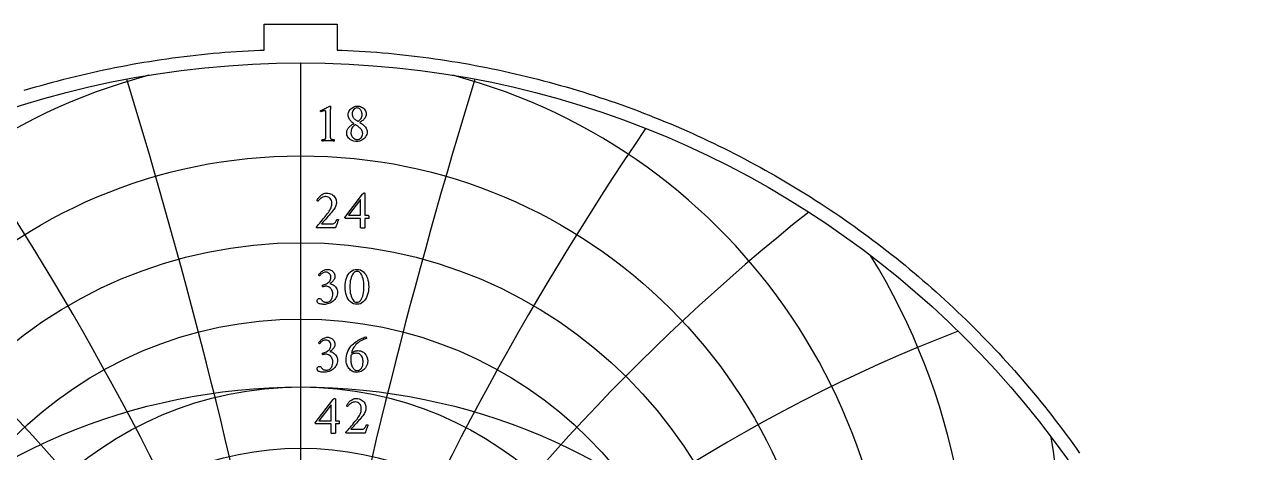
# Model space of a CAD drawing. Header units: millimetres. Extents: x -71 to 71, y -71 to 73.
# Drawn here: x -20.7 to 70.2, y 41 to 73.1 of the extents above; entities that cross this region are included whole.
import ezdxf

# ---------------------------------------------------------------- set-up
doc = ezdxf.new("R2010")
doc.units = ezdxf.units.MM
for name, color, linetype in [('CUT_OUTER', 1, 'Continuous'), ('ENGRAVE', 7, 'Continuous'), ('ENGRAVE_FINE', 8, 'Continuous'), ('TEXT', 5, 'Continuous')]:
    doc.layers.add(name, color=color, linetype=linetype)

msp = doc.modelspace()

# ---------------------------------------------------------------- linework, layer by layer
at = {"layer": 'CUT_OUTER'}
msp.add_lwpolyline([(-20.6741, 68.1533), (-20.2555, 68.2789), (-19.8362, 68.4019), (-19.4161, 68.5223), (-18.9953, 68.6401), (-18.5738, 68.7554), (-18.1515, 68.8681), (-17.7286, 68.9781), (-17.305, 69.0856), (-16.8808, 69.1905), (-16.456, 69.2928), (-16.0305, 69.3925), (-15.6044, 69.4895), (-15.1777, 69.5839), (-14.7505, 69.6758), (-14.3227, 69.765), (-13.8943, 69.8515), (-13.4655, 69.9355), (-13.0361, 70.0168), (-12.6062, 70.0954), (-12.1759, 70.1715), (-11.7451, 70.2449), (-11.3139, 70.3156), (-10.8822, 70.3837), (-10.4501, 70.4492), (-10.0177, 70.5119), (-9.5848, 70.5721), (-9.1516, 70.6296), (-8.7181, 70.6844), (-8.2842, 70.7366), (-7.85, 70.7861), (-7.4155, 70.8329), (-6.9808, 70.8771), (-6.5458, 70.9186), (-6.1105, 70.9574), (-5.675, 70.9935), (-5.2393, 71.027), (-4.8034, 71.0578), (-4.3673, 71.086), (-3.931, 71.1114), (-3.4946, 71.1342), (-3.0581, 71.1543), (-2.73, 71.1674), (-2.73, 73.092), (2.73, 73.092), (2.73, 71.1674), (3.0581, 71.1543), (3.4946, 71.1342), (3.931, 71.1114), (4.3673, 71.086), (4.8034, 71.0578), (5.2393, 71.027), (5.675, 70.9935), (6.1105, 70.9574), (6.5458, 70.9186), (6.9808, 70.8771), (7.4155, 70.8329), (7.85, 70.7861), (8.2842, 70.7366), (8.7181, 70.6844), (9.1516, 70.6296), (9.5848, 70.5721), (10.0177, 70.5119), (10.4501, 70.4492), (10.8822, 70.3837), (11.3139, 70.3156), (11.7451, 70.2449), (12.1759, 70.1715), (12.6062, 70.0954), (13.0361, 70.0168), (13.4655, 69.9355), (13.8943, 69.8515), (14.3227, 69.765), (14.7505, 69.6758), (15.1777, 69.5839), (15.6044, 69.4895), (16.0305, 69.3925), (16.456, 69.2928), (16.8808, 69.1905), (17.305, 69.0856), (17.7286, 68.9781), (18.1515, 68.8681), (18.5738, 68.7554), (18.9953, 68.6401), (19.4161, 68.5223), (19.8362, 68.4019), (20.2555, 68.2789), (20.6741, 68.1533), (21.0919, 68.0252), (21.5089, 67.8945), (21.9251, 67.7612), (22.3404, 67.6254), (22.7549, 67.487), (23.1686, 67.3462), (23.5814, 67.2027), (23.9933, 67.0568), (24.4043, 66.9083), (24.8144, 66.7573), (25.2235, 66.6038), (25.6317, 66.4477), (26.039, 66.2892), (26.4452, 66.1282), (26.8505, 65.9647), (27.2547, 65.7987), (27.6579, 65.6302), (28.0601, 65.4593), (28.4612, 65.2859), (28.8613, 65.11), (29.2603, 64.9317), (29.6581, 64.7509), (30.0549, 64.5677), (30.4505, 64.3821), (30.8449, 64.1941), (31.2382, 64.0036), (31.6304, 63.8107), (32.0213, 63.6154), (32.4111, 63.4178), (32.7996, 63.2177), (33.1868, 63.0152), (33.5729, 62.8104), (33.9576, 62.6033), (34.3411, 62.3937), (34.7233, 62.1818), (35.1042, 61.9676), (35.4838, 61.751), (35.862, 61.5321), (36.2389, 61.3109), (36.6144, 61.0874), (36.9885, 60.8616), (37.3613, 60.6335), (37.7326, 60.4031), (38.1025, 60.1705), (38.471, 59.9355), (38.838, 59.6984), (39.2036, 59.4589), (39.5677, 59.2173), (39.9303, 58.9734), (40.2914, 58.7273), (40.651, 58.4789), (41.0091, 58.2284), (41.3656, 57.9757), (41.7205, 57.7208), (42.0739, 57.4637), (42.4257, 57.2044), (42.7759, 56.943), (43.1245, 56.6795), (43.4715, 56.4138), (43.8168, 56.146), (44.1605, 55.8761), (44.5025, 55.6041), (44.8428, 55.33), (45.1815, 55.0538), (45.5184, 54.7755), (45.8537, 54.4952), (46.1872, 54.2128), (46.519, 53.9284), (46.849, 53.642), (47.1773, 53.3535), (47.5037, 53.063), (47.8284, 52.7705), (48.1513, 52.4761), (48.4724, 52.1796), (48.7917, 51.8812), (49.1091, 51.5809), (49.4246, 51.2786), (49.7384, 50.9743), (50.0502, 50.6682), (50.3601, 50.3601), (50.6682, 50.0502), (50.9743, 49.7384), (51.2786, 49.4246), (51.5809, 49.1091), (51.8812, 48.7917), (52.1796, 48.4724), (52.4761, 48.1513), (52.7705, 47.8284), (53.063, 47.5037), (53.3535, 47.1773), (53.642, 46.849), (53.9284, 46.519), (54.2128, 46.1872), (54.4952, 45.8537), (54.7755, 45.5184), (55.0538, 45.1815), (55.33, 44.8428), (55.6041, 44.5025), (55.8761, 44.1605), (56.146, 43.8168), (56.4138, 43.4715), (56.6795, 43.1245), (56.943, 42.7759), (57.2044, 42.4257), (57.4637, 42.0739), (57.7208, 41.7205), (57.9757, 41.3656), (58.2284, 41.0091)], dxfattribs=at)
at = {"layer": 'ENGRAVE'}
msp.add_lwpolyline([(0, -70.2), (0, 70.2)], dxfattribs=at)
for centre, radius in [((0, 0), 70.2), ((0, 24.1585), 39.0893), ((0, 22.2167), 34.5295), ((0, 20.6338), 30.4012), ((0, 0), 45.9522), ((0, 19.337), 26.6151), ((0, 18.2729), 23.1026)]:
    msp.add_circle(centre, radius, dxfattribs=at)
for centre, radius, start, end in [((0, 26.5604), 44.1998, 104.901129, 75.098871), ((0, 29.5661), 50.0254, 148.369607, 31.630393), ((0, 33.3862), 56.8, 171.093987, 8.906013)]:
    msp.add_arc(centre, radius, start, end, dxfattribs=at)
at = {"layer": 'ENGRAVE_FINE'}
for centre, radius, start, end in [((-443.3724, -63.2477), 450.2121, 5.104849, 17.080014), ((-443.3724, -63.2477), 450.2121, 5.104849, 17.080014), ((443.3724, -63.2477), 450.2121, 162.919986, 174.895151), ((443.3724, -63.2477), 450.2121, 162.919986, 174.895151), ((-214.7937, -63.2477), 228.5787, 10.267692, 34.218624), ((-214.7937, -63.2477), 228.5787, 10.267692, 34.218624), ((214.7937, -63.2477), 228.5787, 145.781376, 169.732308), ((214.7937, -63.2477), 228.5787, 145.781376, 169.732308), ((-135.4092, -63.2477), 156.357, 15.548702, 51.45419), ((-135.4092, -63.2477), 156.357, 15.548702, 51.45419), ((135.4092, -63.2477), 156.357, 128.54581, 164.451298), ((135.4092, -63.2477), 156.357, 128.54581, 164.451298), ((-93.1695, -63.2477), 121.6242, 21.012524, 68.778271), ((-93.1695, -63.2477), 121.6242, 21.012524, 68.778271), ((93.1695, -63.2477), 121.6242, 111.221729, 158.987476), ((93.1695, -63.2477), 121.6242, 111.221729, 158.987476)]:
    msp.add_arc(centre, radius, start, end, dxfattribs=at)
at = {"layer": 'TEXT'}
for points in [[(1.8807, 64.8323), (1.8807, 66.4722), (1.8795, 66.5124), (1.876, 66.5459), (1.8702, 66.5726), (1.862, 66.5926), (1.851, 66.6071), (1.8366, 66.6175), (1.8188, 66.6237), (1.7976, 66.6258), (1.7717, 66.6238), (1.7395, 66.618), (1.7011, 66.6083), (1.6565, 66.5946), (1.6116, 66.5797), (1.5724, 66.5661), (1.539, 66.5538), (1.5112, 66.5427), (1.4948, 66.5581), (1.4832, 66.5749), (1.4762, 66.5933), (1.4738, 66.6133), (1.4738, 66.6136), (1.4738, 66.6144), (1.4738, 66.6157), (1.4738, 66.6175), (1.4743, 66.625), (1.4759, 66.631), (1.4785, 66.6354), (1.4821, 66.6382), (1.5648, 66.6757), (1.6466, 66.7135), (1.7277, 66.7515), (1.808, 66.7898), (1.8846, 66.8265), (1.9544, 66.8598), (2.0174, 66.8898), (2.0737, 66.9164), (2.1203, 66.9382), (2.1542, 66.9538), (2.1753, 66.9631), (2.1837, 66.9662), (2.1921, 66.9662), (2.2017, 66.9646), (2.2097, 66.96), (2.2162, 66.9522), (2.2211, 66.9413), (2.225, 66.9294), (2.2284, 66.9185), (2.2312, 66.9086), (2.2336, 66.8998), (2.2325, 66.8934), (2.2294, 66.8744), (2.2242, 66.8426), (2.217, 66.7981), (2.2097, 66.7419), (2.2045, 66.6751), (2.2014, 66.5976), (2.2004, 66.5095), (2.2004, 64.8323), (2.2005, 64.7874), (2.2009, 64.7441), (2.2015, 64.7023), (2.2024, 64.6621), (2.2044, 64.6244), (2.2081, 64.5904), (2.2137, 64.5601), (2.2211, 64.5334), (2.2281, 64.5232), (2.2408, 64.5136), (2.2593, 64.5046), (2.2834, 64.496), (2.3108, 64.4883), (2.3389, 64.482), (2.3678, 64.4769), (2.3976, 64.4732), (2.4255, 64.4704), (2.4489, 64.4685), (2.468, 64.4673), (2.4827, 64.4669), (2.4882, 64.4571), (2.4925, 64.4441), (2.4955, 64.428), (2.4972, 64.4088), (2.4971, 64.3896), (2.4946, 64.3735), (2.4898, 64.3606), (2.4827, 64.3507), (2.4217, 64.3547), (2.3633, 64.3585), (2.3075, 64.362), (2.2543, 64.3652), (2.2014, 64.3679), (2.1464, 64.3699), (2.0893, 64.3711), (2.0301, 64.3714), (1.9733, 64.3711), (1.9191, 64.3699), (1.8674, 64.3679), (1.8184, 64.3652), (1.7688, 64.362), (1.7157, 64.3585), (1.6588, 64.3547), (1.5984, 64.3507), (1.5912, 64.3606), (1.5864, 64.3735), (1.584, 64.3896), (1.5838, 64.4088), (1.5855, 64.428), (1.5885, 64.4441), (1.5928, 64.4571), (1.5984, 64.4669), (1.613, 64.4673), (1.6321, 64.4685), (1.6556, 64.4704), (1.6835, 64.4732), (1.7132, 64.4769), (1.7421, 64.482), (1.7703, 64.4883), (1.7976, 64.496), (1.8215, 64.5046), (1.8392, 64.5136), (1.8506, 64.5232), (1.8558, 64.5334), (1.8633, 64.5601), (1.8693, 64.5904), (1.8737, 64.6244), (1.8765, 64.6621), (1.8783, 64.7023), (1.8796, 64.7441), (1.8804, 64.7874), (1.8807, 64.8323)], [(4.2139, 66.9704), (4.3033, 66.9659), (4.3888, 66.9527), (4.4704, 66.9307), (4.5481, 66.8998), (4.6201, 66.8606), (4.6846, 66.8136), (4.7415, 66.7589), (4.791, 66.6964), (4.8309, 66.6263), (4.8595, 66.549), (4.8766, 66.4644), (4.8823, 66.3725), (4.8776, 66.2962), (4.8636, 66.2251), (4.8403, 66.1592), (4.8076, 66.0985), (4.7683, 66.0425), (4.7251, 65.9906), (4.678, 65.9428), (4.627, 65.8992), (4.5747, 65.8593), (4.5237, 65.8224), (4.474, 65.7887), (4.4256, 65.7581), (4.4147, 65.7534), (4.4111, 65.7477), (4.4147, 65.741), (4.4256, 65.7332), (4.4878, 65.6974), (4.5496, 65.6564), (4.6113, 65.6102), (4.6726, 65.5588), (4.7313, 65.5033), (4.7847, 65.4446), (4.833, 65.3829), (4.8761, 65.318), (4.9115, 65.2508), (4.9368, 65.1821), (4.952, 65.1117), (4.957, 65.0399), (4.9503, 64.9407), (4.93, 64.8468), (4.8963, 64.7581), (4.8491, 64.6745), (4.7908, 64.5978), (4.724, 64.5297), (4.6486, 64.4702), (4.5647, 64.4192), (4.4748, 64.3783), (4.3815, 64.3491), (4.2849, 64.3316), (4.1848, 64.3258), (4.0778, 64.331), (3.9767, 64.3465), (3.8816, 64.3725), (3.7925, 64.4088), (3.7112, 64.4545), (3.6394, 64.5085), (3.5773, 64.5707), (3.5247, 64.6413), (3.4829, 64.7189), (3.4531, 64.8022), (3.4352, 64.8912), (3.4292, 64.9859), (3.4329, 65.0508), (3.4438, 65.1125), (3.4619, 65.1712), (3.4874, 65.2267), (3.5182, 65.2791), (3.5527, 65.3284), (3.5909, 65.3746), (3.6327, 65.4177), (3.6764, 65.4576), (3.7204, 65.4945), (3.7646, 65.5282), (3.8091, 65.5588), (3.8518, 65.5866), (3.8906, 65.6117), (3.9255, 65.6343), (3.9565, 65.6543), (3.9627, 65.6603), (3.9648, 65.6657), (3.9627, 65.6706), (3.9565, 65.6751), (3.9141, 65.7027), (3.8698, 65.7358), (3.8238, 65.7743), (3.7759, 65.8183), (3.7289, 65.8669), (3.6856, 65.9195), (3.6459, 65.9759), (3.6098, 66.0362), (3.5799, 66.1001), (3.5585, 66.167), (3.5456, 66.2371), (3.5413, 66.3103), (3.5472, 66.3959), (3.5647, 66.4784), (3.5939, 66.5578), (3.6347, 66.6341), (3.6852, 66.7053), (3.7432, 66.7695), (3.8087, 66.8267), (3.8818, 66.8769), (3.9601, 66.9178), (4.0416, 66.947), (4.1262, 66.9645), (4.2139, 66.9704)], [(4.1931, 66.8292), (4.1232, 66.8209), (4.0587, 66.796), (3.9997, 66.7545), (3.9461, 66.6964), (3.9016, 66.6268), (3.8698, 66.551), (3.8508, 66.4691), (3.8444, 66.3808), (3.8489, 66.307), (3.8626, 66.2392), (3.8853, 66.1773), (3.917, 66.1214), (3.9551, 66.0709), (3.9964, 66.0253), (4.0412, 65.9847), (4.0893, 65.9491), (4.1376, 65.9171), (4.1828, 65.8878), (4.2248, 65.8611), (4.2637, 65.837), (4.2684, 65.8352), (4.2741, 65.8339), (4.2808, 65.8331), (4.2886, 65.8328), (4.2904, 65.8328), (4.2917, 65.8328), (4.2925, 65.8328), (4.2928, 65.8328), (4.2987, 65.8331), (4.3042, 65.8339), (4.3091, 65.8352), (4.3135, 65.837), (4.3727, 65.8811), (4.4256, 65.9304), (4.4723, 65.9849), (4.5128, 66.0445), (4.5455, 66.1094), (4.5688, 66.1795), (4.5829, 66.2547), (4.5875, 66.3352), (4.5845, 66.3948), (4.5756, 66.4535), (4.5607, 66.5111), (4.5398, 66.5677), (4.5135, 66.6214), (4.4822, 66.6704), (4.446, 66.7148), (4.4049, 66.7545), (4.3589, 66.7872), (4.3083, 66.8105), (4.2531, 66.8245), (4.1931, 66.8292)], [(4.1931, 64.4711), (4.2877, 64.4789), (4.3722, 64.5022), (4.4465, 64.5411), (4.5107, 64.5956), (4.5625, 64.6628), (4.5995, 64.7399), (4.6217, 64.8268), (4.629, 64.9236), (4.6246, 64.985), (4.6114, 65.0445), (4.5893, 65.1023), (4.5585, 65.1582), (4.5216, 65.2116), (4.4817, 65.262), (4.4386, 65.3092), (4.3924, 65.3533), (4.3454, 65.3939), (4.3, 65.4306), (4.2562, 65.4635), (4.2139, 65.4924), (4.1763, 65.5168), (4.1464, 65.536), (4.1244, 65.55), (4.1101, 65.5588), (4.1023, 65.5624), (4.0956, 65.565), (4.0899, 65.5666), (4.0852, 65.5671), (4.0795, 65.5669), (4.0748, 65.5661), (4.0712, 65.5648), (4.0686, 65.563), (3.9911, 65.5092), (3.9248, 65.4519), (3.8697, 65.3909), (3.8257, 65.3263), (3.7921, 65.256), (3.7681, 65.1779), (3.7537, 65.092), (3.7489, 64.9983), (3.7531, 64.9183), (3.7655, 64.8442), (3.7863, 64.7761), (3.8153, 64.714), (3.8508, 64.6583), (3.8906, 64.6096), (3.9348, 64.568), (3.9835, 64.5334), (4.0347, 64.5061), (4.0867, 64.4867), (4.1395, 64.475), (4.1931, 64.4711)], [(2.8189, 58.4677), (2.7979, 58.4162), (2.7764, 58.3614), (2.7543, 58.3031), (2.7318, 58.2415), (2.7094, 58.1793), (2.6882, 58.1195), (2.6679, 58.0621), (2.6487, 58.0069), (2.6316, 57.9574), (2.6176, 57.9166), (2.6067, 57.8847), (2.5989, 57.8616), (1.1957, 57.8616), (1.1893, 57.8664), (1.1827, 57.8725), (1.1758, 57.8799), (1.1687, 57.8886), (1.1623, 57.8975), (1.1578, 57.9057), (1.1551, 57.9131), (1.1541, 57.9197), (1.2398, 58.0163), (1.3264, 58.1149), (1.4141, 58.2155), (1.5029, 58.3183), (1.5911, 58.4218), (1.6773, 58.5248), (1.7613, 58.6273), (1.8433, 58.7293), (1.9214, 58.8289), (1.9938, 58.9244), (2.0605, 59.0158), (2.1215, 59.1029), (2.1782, 59.1914), (2.2237, 59.2742), (2.2581, 59.3513), (2.2813, 59.4226), (2.2968, 59.4919), (2.3078, 59.5627), (2.3144, 59.6351), (2.3166, 59.7091), (2.3087, 59.8087), (2.2849, 59.9001), (2.2454, 59.9831), (2.19, 60.0578), (2.1224, 60.1196), (2.0462, 60.1637), (1.9615, 60.1901), (1.8682, 60.199), (1.7899, 60.1946), (1.7167, 60.1813), (1.6487, 60.1593), (1.5859, 60.1284), (1.5286, 60.0923), (1.4769, 60.0547), (1.431, 60.0155), (1.3908, 59.9748), (1.3565, 59.9359), (1.3285, 59.9021), (1.3067, 59.8736), (1.2912, 59.8502), (1.2786, 59.8519), (1.2657, 59.857), (1.2526, 59.8654), (1.2393, 59.8772), (1.2275, 59.8898), (1.219, 59.9006), (1.214, 59.9095), (1.2123, 59.9167), (1.2212, 59.9386), (1.2356, 59.967), (1.2555, 60.0019), (1.2808, 60.0433), (1.3115, 60.0884), (1.3477, 60.1346), (1.3894, 60.1818), (1.4365, 60.2301), (1.4882, 60.2771), (1.5439, 60.3204), (1.6034, 60.3601), (1.6669, 60.3962), (1.7342, 60.4261), (1.8054, 60.4475), (1.8806, 60.4604), (1.9596, 60.4647), (2.0549, 60.4586), (2.1459, 60.4403), (2.2324, 60.4098), (2.3145, 60.3671), (2.3903, 60.3148), (2.4578, 60.2555), (2.5169, 60.1892), (2.5678, 60.1159), (2.6086, 60.0378), (2.6378, 59.9571), (2.6553, 59.8738), (2.6612, 59.788), (2.6573, 59.7021), (2.6456, 59.6188), (2.6262, 59.5381), (2.5989, 59.46), (2.5649, 59.3845), (2.5252, 59.3116), (2.4798, 59.2412), (2.4287, 59.1735), (2.3562, 59.0849), (2.2798, 58.9934), (2.1994, 58.8991), (2.1152, 58.802), (2.0303, 58.7049), (1.9476, 58.611), (1.8673, 58.5202), (1.7893, 58.4325), (1.7164, 58.3506), (1.6513, 58.2773), (1.594, 58.2126), (1.5444, 58.1564), (2.3498, 58.1564), (2.4073, 58.1612), (2.4593, 58.1756), (2.5059, 58.1996), (2.547, 58.2332), (2.5848, 58.2766), (2.6212, 58.3302), (2.6564, 58.3939), (2.6902, 58.4677), (2.6962, 58.4786), (2.7058, 58.4864), (2.719, 58.4911), (2.7359, 58.4927), (2.7432, 58.4921), (2.7525, 58.4906), (2.7639, 58.488), (2.7774, 58.4844), (2.7909, 58.4802), (2.8023, 58.4761), (2.8117, 58.4719), (2.8189, 58.4677)], [(4.7328, 60.473), (4.7483, 60.4714), (4.7614, 60.4667), (4.7721, 60.459), (4.7806, 60.4481), (4.7869, 60.4356), (4.7915, 60.4232), (4.7942, 60.4107), (4.7951, 60.3982), (4.7951, 58.7999), (5.0359, 58.7999), (5.046, 58.7968), (5.0556, 58.7874), (5.0647, 58.7719), (5.0733, 58.7501), (5.0805, 58.7241), (5.0857, 58.6961), (5.0888, 58.666), (5.0899, 58.6338), (5.0891, 58.6125), (5.0868, 58.5944), (5.0829, 58.5793), (5.0774, 58.5674), (4.7951, 58.5674), (4.7951, 57.8575), (4.7934, 57.8568), (4.7884, 57.8549), (4.7799, 57.8516), (4.7681, 57.8471), (4.7488, 57.8425), (4.7178, 57.8393), (4.6751, 57.8374), (4.6207, 57.8367), (4.5572, 57.8388), (4.5118, 57.845), (4.4845, 57.8554), (4.4754, 57.8699), (4.4754, 58.5674), (3.3337, 58.5674), (3.324, 58.5743), (3.3156, 58.5824), (3.3084, 58.5919), (3.3026, 58.6027), (3.2981, 58.6137), (3.2948, 58.624), (3.2929, 58.6334), (3.2922, 58.6421), (4.6124, 60.3692), (4.6239, 60.3825), (4.6374, 60.3977), (4.6529, 60.4147), (4.6706, 60.4335), (4.6885, 60.4508), (4.7048, 60.4631), (4.7196, 60.4705), (4.7328, 60.473)], [(4.4754, 59.9872), (3.5662, 58.7999), (4.4754, 58.7999)], [(2.0218, 54.7535), (2.075, 54.7498), (2.1308, 54.7385), (2.1892, 54.7197), (2.2502, 54.6933), (2.3102, 54.6597), (2.3659, 54.6191), (2.4171, 54.5715), (2.464, 54.5169), (2.503, 54.4556), (2.5309, 54.3882), (2.5477, 54.3145), (2.5532, 54.2346), (2.5492, 54.1715), (2.5372, 54.1111), (2.517, 54.0532), (2.4889, 53.9979), (2.4552, 53.9458), (2.4183, 53.8973), (2.3784, 53.8524), (2.3353, 53.8111), (2.2918, 53.7737), (2.2507, 53.7405), (2.2119, 53.7115), (2.1754, 53.6866), (2.2346, 53.6744), (2.2958, 53.6544), (2.3592, 53.6266), (2.4245, 53.5911), (2.4885, 53.5479), (2.5475, 53.4971), (2.6016, 53.4389), (2.6508, 53.3731), (2.6917, 53.2998), (2.7209, 53.219), (2.7384, 53.1306), (2.7442, 53.0348), (2.7386, 52.9334), (2.7219, 52.837), (2.694, 52.7456), (2.655, 52.659), (2.6067, 52.5781), (2.5512, 52.5033), (2.4884, 52.4348), (2.4183, 52.3726), (2.3424, 52.3169), (2.2621, 52.2683), (2.1774, 52.2266), (2.0883, 52.192), (1.9964, 52.1647), (1.9035, 52.1453), (1.8096, 52.1336), (1.7146, 52.1297), (1.6727, 52.1311), (1.6259, 52.1354), (1.5741, 52.1425), (1.5174, 52.1525), (1.4597, 52.1656), (1.4048, 52.1821), (1.3528, 52.202), (1.3036, 52.2252), (1.2943, 52.2335), (1.2828, 52.2459), (1.2694, 52.2626), (1.2538, 52.2833), (1.2393, 52.3064), (1.2289, 52.33), (1.2226, 52.3542), (1.2206, 52.3788), (1.2238, 52.4203), (1.2335, 52.4577), (1.2498, 52.4909), (1.2725, 52.52), (1.2993, 52.5436), (1.328, 52.5604), (1.3585, 52.5706), (1.3908, 52.5739), (1.4301, 52.5699), (1.465, 52.5578), (1.4955, 52.5377), (1.5216, 52.5096), (1.5456, 52.4783), (1.5698, 52.4489), (1.5943, 52.4212), (1.6191, 52.3954), (1.6496, 52.3686), (1.683, 52.3461), (1.7192, 52.3281), (1.7582, 52.3145), (1.7986, 52.3045), (1.8386, 52.2973), (1.8785, 52.293), (1.918, 52.2916), (1.9721, 52.2954), (2.0265, 52.3067), (2.0811, 52.3255), (2.136, 52.3518), (2.1888, 52.3868), (2.2372, 52.4317), (2.2812, 52.4865), (2.3208, 52.5511), (2.3534, 52.6265), (2.3768, 52.7135), (2.3908, 52.8123), (2.3955, 52.9227), (2.3908, 53.0032), (2.3768, 53.0789), (2.3534, 53.1496), (2.3208, 53.2154), (2.2807, 53.2754), (2.2351, 53.329), (2.1841, 53.3761), (2.1277, 53.4167), (2.0676, 53.4494), (2.0057, 53.4728), (1.942, 53.4868), (1.8765, 53.4914), (1.8432, 53.4901), (1.8096, 53.4862), (1.7757, 53.4798), (1.7416, 53.4707), (1.7093, 53.4611), (1.6809, 53.453), (1.6564, 53.4465), (1.6357, 53.4416), (1.6248, 53.459), (1.6171, 53.4779), (1.6124, 53.4984), (1.6108, 53.5205), (1.6113, 53.534), (1.6129, 53.5454), (1.6155, 53.5547), (1.6191, 53.562), (1.699, 53.583), (1.7769, 53.6087), (1.8527, 53.6391), (1.9263, 53.6741), (1.9955, 53.7142), (2.0576, 53.7597), (2.1128, 53.8107), (2.1609, 53.8672), (2.2, 53.9298), (2.2279, 53.9995), (2.2446, 54.0762), (2.2502, 54.1598), (2.2432, 54.2374), (2.2222, 54.3083), (2.1871, 54.3724), (2.1381, 54.4297), (2.0781, 54.4769), (2.0104, 54.5107), (1.9349, 54.5309), (1.8516, 54.5376), (1.7893, 54.5339), (1.7312, 54.5226), (1.6773, 54.5038), (1.6274, 54.4774), (1.5822, 54.4471), (1.5418, 54.4162), (1.5064, 54.3848), (1.4759, 54.3529), (1.4501, 54.3237), (1.4287, 54.3005), (1.4117, 54.2832), (1.3991, 54.2719), (1.3908, 54.2738), (1.3825, 54.2792), (1.3742, 54.2883), (1.3659, 54.301), (1.3586, 54.3155), (1.3534, 54.3301), (1.3503, 54.3446), (1.3493, 54.3591), (1.3826, 54.4065), (1.4204, 54.4531), (1.4625, 54.4988), (1.5091, 54.5439), (1.5598, 54.5867), (1.6145, 54.6259), (1.673, 54.6614), (1.7354, 54.6933), (1.8015, 54.7197), (1.8713, 54.7385), (1.9448, 54.7498), (2.0218, 54.7535)], [(4.1931, 54.7494), (4.3308, 54.7382), (4.4573, 54.7047), (4.5726, 54.649), (4.6768, 54.5709), (4.7694, 54.4742), (4.8501, 54.3628), (4.9189, 54.2365), (4.9757, 54.0955), (5.0202, 53.9436), (5.052, 53.7846), (5.0711, 53.6187), (5.0774, 53.4458), (5.0709, 53.2728), (5.0515, 53.1069), (5.019, 52.948), (4.9736, 52.796), (4.9159, 52.6549), (4.8465, 52.5283), (4.7654, 52.4162), (4.6726, 52.3186), (4.5687, 52.2396), (4.4542, 52.1832), (4.329, 52.1493), (4.1931, 52.138), (4.0608, 52.1493), (3.9378, 52.1832), (3.8242, 52.2396), (3.7198, 52.3186), (3.626, 52.4162), (3.5439, 52.5283), (3.4735, 52.6549), (3.4147, 52.796), (3.3684, 52.948), (3.3353, 53.1069), (3.3155, 53.2728), (3.3088, 53.4458), (3.3153, 53.6187), (3.3348, 53.7846), (3.3672, 53.9436), (3.4126, 54.0955), (3.4705, 54.2365), (3.5403, 54.3628), (3.622, 54.4742), (3.7157, 54.5709), (3.8203, 54.649), (3.9347, 54.7047), (4.059, 54.7382), (4.1931, 54.7494)], [(4.2139, 54.5999), (4.1318, 54.5902), (4.0556, 54.561), (3.9854, 54.5123), (3.9212, 54.4442), (3.8635, 54.3598), (3.8127, 54.2621), (3.769, 54.1512), (3.7323, 54.027), (3.7032, 53.8926), (3.6825, 53.7509), (3.67, 53.602), (3.6659, 53.4458), (3.67, 53.2912), (3.6825, 53.1432), (3.7032, 53.0017), (3.7323, 52.8666), (3.7685, 52.7414), (3.8107, 52.6295), (3.8588, 52.5307), (3.9129, 52.4452), (3.9722, 52.3762), (4.0359, 52.3269), (4.104, 52.2973), (4.1765, 52.2875), (4.264, 52.2976), (4.3436, 52.3279), (4.4155, 52.3785), (4.4796, 52.4494), (4.536, 52.5371), (4.5849, 52.6383), (4.6263, 52.753), (4.6602, 52.8811), (4.6865, 53.0189), (4.7053, 53.1624), (4.7166, 53.3116), (4.7204, 53.4665), (4.7164, 53.6223), (4.7043, 53.7701), (4.6842, 53.9098), (4.656, 54.0415), (4.6207, 54.1627), (4.5792, 54.2709), (4.5315, 54.3661), (4.4775, 54.4484), (4.4182, 54.5147), (4.3545, 54.562), (4.2864, 54.5904), (4.2139, 54.5999)], [(2.0218, 49.6706), (2.075, 49.6669), (2.1308, 49.6556), (2.1892, 49.6368), (2.2502, 49.6104), (2.3102, 49.5768), (2.3659, 49.5362), (2.4171, 49.4886), (2.464, 49.434), (2.503, 49.3728), (2.5309, 49.3053), (2.5477, 49.2316), (2.5532, 49.1517), (2.5492, 49.0886), (2.5372, 49.0282), (2.517, 48.9703), (2.4889, 48.915), (2.4552, 48.8629), (2.4183, 48.8144), (2.3784, 48.7695), (2.3353, 48.7282), (2.2918, 48.6909), (2.2507, 48.6576), (2.2119, 48.6286), (2.1754, 48.6037), (2.2346, 48.5915), (2.2958, 48.5715), (2.3592, 48.5437), (2.4245, 48.5082), (2.4885, 48.465), (2.5475, 48.4143), (2.6016, 48.356), (2.6508, 48.2902), (2.6917, 48.2169), (2.7209, 48.1361), (2.7384, 48.0477), (2.7442, 47.9519), (2.7386, 47.8505), (2.7219, 47.7541), (2.694, 47.6627), (2.655, 47.5761), (2.6067, 47.4952), (2.5512, 47.4205), (2.4884, 47.352), (2.4183, 47.2897), (2.3424, 47.234), (2.2621, 47.1854), (2.1774, 47.1437), (2.0883, 47.1091), (1.9964, 47.0818), (1.9035, 47.0624), (1.8096, 47.0507), (1.7146, 47.0468), (1.6727, 47.0482), (1.6259, 47.0525), (1.5741, 47.0597), (1.5174, 47.0697), (1.4597, 47.0828), (1.4048, 47.0992), (1.3528, 47.1191), (1.3036, 47.1423), (1.2943, 47.1506), (1.2828, 47.1631), (1.2694, 47.1797), (1.2538, 47.2004), (1.2393, 47.2235), (1.2289, 47.2471), (1.2226, 47.2713), (1.2206, 47.2959), (1.2238, 47.3374), (1.2335, 47.3748), (1.2498, 47.408), (1.2725, 47.4371), (1.2993, 47.4607), (1.328, 47.4775), (1.3585, 47.4877), (1.3908, 47.491), (1.4301, 47.487), (1.465, 47.475), (1.4955, 47.4548), (1.5216, 47.4267), (1.5456, 47.3954), (1.5698, 47.366), (1.5943, 47.3383), (1.6191, 47.3125), (1.6496, 47.2857), (1.683, 47.2632), (1.7192, 47.2452), (1.7582, 47.2316), (1.7986, 47.2216), (1.8386, 47.2144), (1.8785, 47.2102), (1.918, 47.2087), (1.9721, 47.2125), (2.0265, 47.2238), (2.0811, 47.2426), (2.136, 47.2689), (2.1888, 47.304), (2.2372, 47.3488), (2.2812, 47.4036), (2.3208, 47.4682), (2.3534, 47.5436), (2.3768, 47.6306), (2.3908, 47.7294), (2.3955, 47.8398), (2.3908, 47.9203), (2.3768, 47.996), (2.3534, 48.0667), (2.3208, 48.1325), (2.2807, 48.1925), (2.2351, 48.2461), (2.1841, 48.2932), (2.1277, 48.3338), (2.0676, 48.3665), (2.0057, 48.3899), (1.942, 48.4039), (1.8765, 48.4085), (1.8432, 48.4073), (1.8096, 48.4034), (1.7757, 48.3969), (1.7416, 48.3878), (1.7093, 48.3782), (1.6809, 48.3701), (1.6564, 48.3637), (1.6357, 48.3587), (1.6248, 48.3761), (1.6171, 48.3951), (1.6124, 48.4156), (1.6108, 48.4376), (1.6113, 48.4511), (1.6129, 48.4625), (1.6155, 48.4719), (1.6191, 48.4791), (1.699, 48.5001), (1.7769, 48.5258), (1.8527, 48.5562), (1.9263, 48.5912), (1.9955, 48.6313), (2.0576, 48.6768), (2.1128, 48.7278), (2.1609, 48.7843), (2.2, 48.8469), (2.2279, 48.9166), (2.2446, 48.9933), (2.2502, 49.077), (2.2432, 49.1545), (2.2222, 49.2254), (2.1871, 49.2895), (2.1381, 49.3468), (2.0781, 49.394), (2.0104, 49.4278), (1.9349, 49.448), (1.8516, 49.4548), (1.7893, 49.451), (1.7312, 49.4397), (1.6773, 49.4209), (1.6274, 49.3946), (1.5822, 49.3642), (1.5418, 49.3333), (1.5064, 49.3019), (1.4759, 49.27), (1.4501, 49.2408), (1.4287, 49.2176), (1.4117, 49.2003), (1.3991, 49.1891), (1.3908, 49.1909), (1.3825, 49.1963), (1.3742, 49.2054), (1.3659, 49.2181), (1.3586, 49.2326), (1.3534, 49.2472), (1.3503, 49.2617), (1.3493, 49.2762), (1.3826, 49.3236), (1.4204, 49.3702), (1.4625, 49.416), (1.5091, 49.461), (1.5598, 49.5038), (1.6145, 49.543), (1.673, 49.5785), (1.7354, 49.6104), (1.8015, 49.6368), (1.8713, 49.6556), (1.9448, 49.6669), (2.0218, 49.6706)], [(4.2596, 48.6701), (4.3611, 48.6652), (4.4542, 48.6504), (4.5386, 48.6257), (4.6145, 48.5912), (4.6825, 48.5491), (4.7432, 48.5014), (4.7967, 48.4484), (4.8429, 48.3899), (4.8824, 48.3279), (4.916, 48.2643), (4.9437, 48.1992), (4.9653, 48.1325), (4.9817, 48.0667), (4.9934, 48.0043), (5.0004, 47.9453), (5.0027, 47.8896), (4.9958, 47.7794), (4.9752, 47.6732), (4.9408, 47.5708), (4.8927, 47.4724), (4.833, 47.3805), (4.764, 47.298), (4.6856, 47.2248), (4.5979, 47.161), (4.5026, 47.1092), (4.4012, 47.0722), (4.2939, 47.0501), (4.1807, 47.0427), (4.0915, 47.0477), (4.0068, 47.0629), (3.9265, 47.0882), (3.8506, 47.1236), (3.7797, 47.1673), (3.7141, 47.2176), (3.6541, 47.2742), (3.5994, 47.3374), (3.5505, 47.4058), (3.5076, 47.4781), (3.4706, 47.5542), (3.4396, 47.6343), (3.4151, 47.7161), (3.3976, 47.7977), (3.3871, 47.8791), (3.3836, 47.9602), (3.3898, 48.1138), (3.4085, 48.2632), (3.4396, 48.4085), (3.4832, 48.5497), (3.5387, 48.6844), (3.6057, 48.8102), (3.684, 48.9272), (3.7738, 49.0354), (3.8492, 49.1128), (3.93, 49.187), (4.0163, 49.2581), (4.108, 49.3261), (4.203, 49.3901), (4.299, 49.4496), (4.396, 49.5043), (4.4941, 49.5544), (4.591, 49.5988), (4.6846, 49.6364), (4.7747, 49.6673), (4.8615, 49.6914), (4.8748, 49.6884), (4.8854, 49.6795), (4.8935, 49.6645), (4.8989, 49.6437), (4.9025, 49.6215), (4.9051, 49.6027), (4.9067, 49.5872), (4.9072, 49.5752), (4.8407, 49.5523), (4.7697, 49.5253), (4.6943, 49.4942), (4.6145, 49.4589), (4.5324, 49.4184), (4.45, 49.3717), (4.3674, 49.3188), (4.2845, 49.2596), (4.2035, 49.1933), (4.1267, 49.119), (4.0541, 49.0366), (3.9855, 48.9462), (3.923, 48.8467), (3.8683, 48.737), (3.8213, 48.6173), (3.7821, 48.4874), (3.8376, 48.5286), (3.8963, 48.5648), (3.958, 48.596), (4.0229, 48.6224), (4.0875, 48.6432), (4.1485, 48.6582), (4.2058, 48.6671), (4.2596, 48.6701)], [(3.7489, 48.3089), (3.745, 48.2754), (3.7416, 48.2414), (3.7388, 48.2069), (3.7365, 48.1719), (3.7346, 48.1366), (3.7333, 48.1013), (3.7326, 48.066), (3.7323, 48.0308), (3.7341, 47.9615), (3.7396, 47.8906), (3.7486, 47.8182), (3.7614, 47.7443), (3.7778, 47.6709), (3.7982, 47.6), (3.8225, 47.5318), (3.8506, 47.4661), (3.8827, 47.4048), (3.9186, 47.3494), (3.9584, 47.2999), (4.0022, 47.2565), (4.0496, 47.2211), (4.1008, 47.1958), (4.1555, 47.1806), (4.2139, 47.1755), (4.307, 47.1869), (4.3914, 47.2212), (4.4669, 47.2783), (4.5336, 47.3582), (4.5881, 47.4552), (4.627, 47.5637), (4.6503, 47.6836), (4.6581, 47.8149), (4.6549, 47.9005), (4.6451, 47.983), (4.6289, 48.0624), (4.6062, 48.1387), (4.5765, 48.2098), (4.5393, 48.2736), (4.4945, 48.3302), (4.4422, 48.3795), (4.3818, 48.4194), (4.3125, 48.448), (4.2344, 48.4651), (4.1475, 48.4708), (4.1027, 48.4691), (4.0556, 48.4641), (4.0062, 48.4556), (3.9544, 48.4438), (3.9019, 48.4253), (3.8501, 48.3966), (3.7991, 48.3578), (3.7489, 48.3089)], [(2.5242, 45.1023), (2.5396, 45.1007), (2.5527, 45.0961), (2.5635, 45.0883), (2.5719, 45.0774), (2.5783, 45.0649), (2.5828, 45.0525), (2.5855, 45.04), (2.5865, 45.0276), (2.5865, 43.4292), (2.8272, 43.4292), (2.8374, 43.4261), (2.847, 43.4167), (2.8561, 43.4012), (2.8646, 43.3794), (2.8719, 43.3534), (2.8771, 43.3254), (2.8802, 43.2953), (2.8812, 43.2631), (2.8804, 43.2418), (2.8781, 43.2237), (2.8742, 43.2086), (2.8688, 43.1967), (2.5865, 43.1967), (2.5865, 42.4868), (2.5848, 42.4861), (2.5797, 42.4842), (2.5713, 42.4809), (2.5595, 42.4764), (2.5401, 42.4719), (2.5091, 42.4686), (2.4664, 42.4667), (2.4121, 42.466), (2.3485, 42.4681), (2.3031, 42.4743), (2.2759, 42.4847), (2.2668, 42.4992), (2.2668, 43.1967), (1.1251, 43.1967), (1.1154, 43.2036), (1.1069, 43.2117), (1.0998, 43.2212), (1.0939, 43.232), (1.0894, 43.243), (1.0862, 43.2533), (1.0842, 43.2627), (1.0836, 43.2714), (2.4038, 44.9985), (2.4152, 45.0119), (2.4287, 45.027), (2.4443, 45.044), (2.4619, 45.0628), (2.4798, 45.0801), (2.4962, 45.0924), (2.5109, 45.0998), (2.5242, 45.1023)], [(2.2668, 44.6166), (1.3576, 43.4292), (2.2668, 43.4292)], [(5.0276, 43.0971), (5.0066, 43.0456), (4.985, 42.9907), (4.963, 42.9324), (4.9404, 42.8708), (4.9181, 42.8087), (4.8968, 42.7488), (4.8766, 42.6914), (4.8574, 42.6362), (4.8403, 42.5867), (4.8262, 42.5459), (4.8154, 42.514), (4.8076, 42.4909), (3.4043, 42.4909), (3.398, 42.4957), (3.3913, 42.5018), (3.3845, 42.5092), (3.3773, 42.5179), (3.371, 42.5269), (3.3664, 42.535), (3.3637, 42.5424), (3.3628, 42.549), (3.4484, 42.6456), (3.5351, 42.7442), (3.6228, 42.8449), (3.7115, 42.9476), (3.7998, 43.0511), (3.8859, 43.1541), (3.97, 43.2566), (4.052, 43.3586), (4.1301, 43.4583), (4.2025, 43.5537), (4.2692, 43.6451), (4.3301, 43.7323), (4.3868, 43.8207), (4.4324, 43.9035), (4.4667, 43.9806), (4.49, 44.0519), (4.5054, 44.1212), (4.5164, 44.192), (4.5231, 44.2644), (4.5253, 44.3384), (4.5173, 44.438), (4.4936, 44.5294), (4.454, 44.6124), (4.3986, 44.6871), (4.331, 44.7489), (4.2549, 44.793), (4.1702, 44.8195), (4.0769, 44.8283), (3.9985, 44.8239), (3.9253, 44.8106), (3.8574, 44.7886), (3.7946, 44.7577), (3.7372, 44.7216), (3.6856, 44.684), (3.6397, 44.6448), (3.5994, 44.6041), (3.5652, 44.5652), (3.5372, 44.5314), (3.5154, 44.5029), (3.4998, 44.4795), (3.4872, 44.4812), (3.4744, 44.4863), (3.4613, 44.4947), (3.4479, 44.5065), (3.4361, 44.5191), (3.4277, 44.5299), (3.4226, 44.5388), (3.4209, 44.546), (3.4299, 44.5679), (3.4443, 44.5963), (3.4641, 44.6312), (3.4894, 44.6726), (3.5202, 44.7177), (3.5564, 44.7639), (3.598, 44.8112), (3.6451, 44.8594), (3.6969, 44.9064), (3.7525, 44.9497), (3.8121, 44.9894), (3.8755, 45.0255), (3.9429, 45.0555), (4.0141, 45.0769), (4.0892, 45.0897), (4.1682, 45.094), (4.2636, 45.0879), (4.3545, 45.0696), (4.4411, 45.0391), (4.5232, 44.9964), (4.5989, 44.9441), (4.6664, 44.8848), (4.7256, 44.8186), (4.7764, 44.7453), (4.8173, 44.6671), (4.8465, 44.5865), (4.864, 44.5032), (4.8698, 44.4173), (4.8659, 44.3314), (4.8543, 44.2481), (4.8348, 44.1674), (4.8076, 44.0893), (4.7736, 44.0138), (4.7339, 43.9409), (4.6885, 43.8706), (4.6374, 43.8028), (4.5648, 43.7142), (4.4884, 43.6228), (4.4081, 43.5284), (4.3239, 43.4313), (4.2389, 43.3342), (4.1563, 43.2403), (4.076, 43.1495), (3.998, 43.0618), (3.9251, 42.9799), (3.86, 42.9066), (3.8026, 42.8419), (3.7531, 42.7857), (4.5585, 42.7857), (4.6159, 42.7905), (4.668, 42.8049), (4.7145, 42.8289), (4.7557, 42.8625), (4.7934, 42.906), (4.8299, 42.9595), (4.865, 43.0232), (4.8989, 43.0971), (4.9049, 43.108), (4.9145, 43.1157), (4.9277, 43.1204), (4.9446, 43.122), (4.9518, 43.1215), (4.9612, 43.1199), (4.9726, 43.1173), (4.9861, 43.1137), (4.9996, 43.1095), (5.011, 43.1054), (5.0203, 43.1012), (5.0276, 43.0971)]]:
    msp.add_lwpolyline(points, close=True, dxfattribs=at)

doc.saveas('drawing.dxf')
